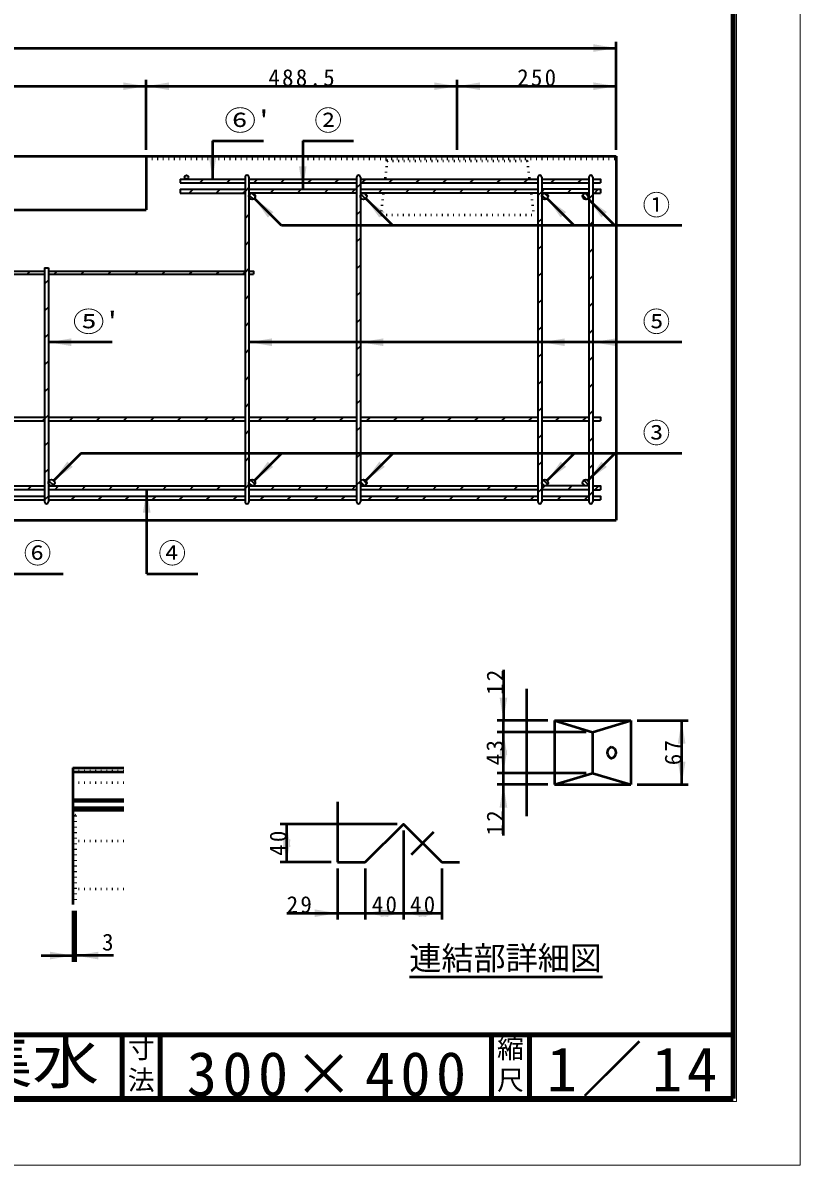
# Model space of a CAD drawing. Units: millimetres, scale not verified, with parts at other scales. Extents: x -2102 to 2102, y -1485 to 1485.
# Drawn here: x 882 to 2102, y -1485 to 310 of the extents above; entities that cross this region are included whole.
import ezdxf
from ezdxf.enums import TextEntityAlignment as Align

# ---------------------------------------------------------------- set-up
doc = ezdxf.new("R2010")
doc.units = ezdxf.units.MM
doc.header["$LTSCALE"] = 5
doc.linetypes.add('DOTTED', pattern=[1.75, 0.25, -1.5])
doc.linetypes.add('LONG_DASHED_DOTTED', pattern=[15.25, 12, -1.5, 0.25, -1.5])
doc.layers.add('0-0_V-nasSTD', color=7, linetype='Continuous', lineweight=35)
doc.layers.add('0-1_0', color=7, linetype='Continuous', lineweight=50)
doc.styles.add('ＭＳ ゴシック', font='')
doc.styles.get('ＭＳ ゴシック').set_extended_font_data('MS Gothic')

msp = doc.modelspace()

# ---------------------------------------------------------------- linework, layer by layer
at = {"layer": '0-0_V-nasSTD', "lineweight": 50}
for p, q in [((1179.713, 124.394), (1179.713, 64.394)), ((1321.213, 124.394), (1321.213, 48.394)), ((552.213, 100.394), (1075.213, 100.394)), ((1287.675, -8.568), (1245.249, 33.859)), ((1462.675, -8.568), (1420.249, 33.859)), ((1747.675, -8.568), (1705.249, 33.859)), ((1811.675, -8.568), (1769.249, 33.859)), ((1916.713, -8.568), (1287.675, -8.568)), ((1021.713, -191.88), (921.713, -191.88)), ((1916.713, -191.88), (1236.713, -191.88)), ((972.675, -366.644), (930.249, -409.07)), ((1916.713, -366.644), (972.675, -366.644)), ((1287.675, -366.644), (1245.249, -409.07)), ((1462.675, -366.644), (1420.249, -409.07)), ((1747.675, -366.644), (1705.249, -409.07)), ((1811.675, -366.644), (1769.249, -409.07)), ((1076.213, -555.606), (1076.213, -423.606))]:
    msp.add_line(p, q, dxfattribs=at)
at = {"layer": '0-0_V-nasSTD'}
for p, q in [((1128.713, 64.394), (1230.713, 64.394)), ((1128.713, 64.394), (1128.713, 58.394)), ((1128.713, 58.394), (1230.713, 58.394)), ((1159.558, 58.394), (1165.558, 64.394)), ((1201.984, 58.394), (1207.984, 64.394)), ((1230.713, 67.394), (1230.713, -442.606)), ((1236.713, 67.394), (1236.713, -442.606)), ((1236.713, 64.394), (1405.713, 64.394)), ((1236.713, 58.394), (1405.713, 58.394)), ((1244.41, 58.394), (1250.41, 64.394)), ((1286.837, 58.394), (1292.837, 64.394)), ((1329.263, 58.394), (1335.263, 64.394)), ((1371.69, 58.394), (1377.69, 64.394)), ((1405.713, 67.394), (1405.713, -442.606)), ((1411.713, 56.492), (1405.713, 50.492)), ((1411.713, 67.394), (1411.713, -442.606)), ((1411.713, 64.394), (1690.713, 64.394)), ((1411.713, 58.394), (1690.713, 58.394)), ((1420.116, 64.394), (1414.116, 58.394)), ((1462.542, 64.394), (1456.542, 58.394)), ((1498.969, 58.394), (1504.969, 64.394)), ((1541.395, 58.394), (1547.395, 64.394)), ((1583.822, 58.394), (1589.822, 64.394)), ((1626.248, 58.394), (1632.248, 64.394)), ((1668.674, 58.394), (1674.674, 64.394)), ((1690.713, 67.394), (1690.713, -442.606)), ((1696.713, 67.394), (1696.713, -442.606)), ((1696.713, 64.394), (1770.713, 64.394)), ((1696.713, 58.394), (1770.713, 58.394)), ((1711.101, 58.394), (1717.101, 64.394)), ((1753.527, 58.394), (1759.527, 64.394)), ((1770.713, 67.394), (1770.713, -442.606)), ((1776.713, 67.394), (1776.713, -442.606)), ((1776.713, 58.394), (1788.713, 58.394)), ((1128.713, 48.394), (1230.713, 48.394)), ((1128.713, 48.394), (1128.713, 42.394)), ((1128.713, 42.394), (1230.713, 42.394)), ((1149.058, 48.394), (1143.058, 42.394)), ((1185.484, 42.394), (1191.484, 48.394)), ((1227.91, 42.394), (1230.713, 45.197)), ((1236.713, 51.197), (1230.713, 45.197)), ((1236.713, 48.394), (1405.713, 48.394)), ((1405.713, 42.394), (1236.713, 42.394)), ((1237.142, 39.421), (1243.739, 32.823)), ((1241.26, 42.374), (1246.693, 36.941)), ((1270.337, 42.394), (1276.337, 48.394)), ((1312.763, 42.394), (1318.763, 48.394)), ((1355.19, 42.394), (1361.19, 48.394)), ((1397.616, 42.394), (1403.616, 48.394)), ((1411.713, 48.394), (1690.713, 48.394)), ((1690.713, 42.394), (1411.713, 42.394)), ((1412.815, 40.525), (1419.844, 33.496)), ((1418.262, 42.148), (1421.467, 38.943)), ((1440.042, 42.394), (1446.042, 48.394)), ((1482.469, 42.394), (1488.469, 48.394)), ((1524.895, 42.394), (1530.895, 48.394)), ((1567.322, 42.394), (1573.322, 48.394)), ((1609.748, 42.394), (1615.748, 48.394)), ((1652.174, 42.394), (1658.174, 48.394)), ((1696.713, 44.507), (1690.713, 38.507)), ((1770.713, 48.394), (1696.713, 48.394)), ((1700.601, 48.394), (1696.713, 44.507)), ((1770.713, 42.394), (1696.713, 42.394)), ((1697.032, 39.15), (1703.469, 32.713)), ((1700.922, 42.331), (1706.65, 36.603)), ((1737.027, 42.394), (1743.027, 48.394)), ((1760.94, 38.882), (1767.201, 32.621)), ((1764.62, 42.273), (1770.592, 36.301)), ((1776.713, 39.654), (1770.713, 33.654)), ((1776.713, 42.394), (1788.713, 42.394)), ((1779.454, 42.394), (1785.454, 48.394)), ((1236.713, 8.771), (1230.713, 2.771)), ((1411.713, 14.065), (1405.713, 8.065)), ((1696.713, 2.08), (1690.713, -3.92)), ((1776.713, -2.772), (1770.713, -8.772)), ((1236.713, -33.656), (1230.713, -39.656)), ((1411.713, -28.361), (1405.713, -34.361)), ((1696.713, -40.346), (1690.713, -46.346)), ((1776.713, -45.199), (1770.713, -51.199)), ((1411.713, -70.788), (1405.713, -76.788)), ((813.713, -80.106), (915.713, -80.106)), ((813.713, -85.106), (915.713, -85.106)), ((888.278, -85.106), (893.278, -80.106)), ((915.713, -75.106), (915.713, -442.606)), ((915.713, -75.106), (921.713, -75.106)), ((921.713, -75.106), (921.713, -442.606)), ((921.713, -80.106), (1230.713, -80.106)), ((921.713, -85.106), (1230.713, -85.106)), ((935.705, -80.106), (930.705, -85.106)), ((973.131, -85.106), (978.131, -80.106)), ((1015.558, -85.106), (1020.558, -80.106)), ((1057.984, -85.106), (1062.984, -80.106)), ((1100.41, -85.106), (1105.41, -80.106)), ((1142.837, -85.106), (1147.837, -80.106)), ((1185.263, -85.106), (1190.263, -80.106)), ((1227.69, -85.106), (1230.713, -82.082)), ((1236.713, -76.082), (1230.713, -82.082)), ((1236.713, -85.106), (1243.713, -85.106)), ((1696.713, -82.772), (1690.713, -88.772)), ((1776.713, -87.625), (1770.713, -93.625)), ((921.713, -94.097), (915.713, -100.097)), ((1236.713, -118.508), (1230.713, -124.508)), ((1411.713, -113.214), (1405.713, -119.214)), ((1696.713, -125.199), (1690.713, -131.199)), ((921.713, -136.524), (915.713, -142.524)), ((1776.713, -130.052), (1770.713, -136.052)), ((1236.713, -160.935), (1230.713, -166.935)), ((1411.713, -155.64), (1405.713, -161.64)), ((921.713, -178.95), (915.713, -184.95)), ((1696.713, -167.625), (1690.713, -173.625)), ((1776.713, -172.478), (1770.713, -178.478)), ((1236.713, -203.361), (1230.713, -209.361)), ((1411.713, -198.067), (1405.713, -204.067)), ((1696.713, -210.052), (1690.713, -216.052)), ((1770.713, -220.904), (1776.713, -214.904)), ((921.713, -221.376), (915.713, -227.376)), ((1236.713, -245.788), (1230.713, -251.788)), ((1411.713, -240.493), (1405.713, -246.493)), ((921.713, -263.803), (915.713, -269.803)), ((1690.713, -258.478), (1696.713, -252.478)), ((1770.713, -263.331), (1776.713, -257.331)), ((1411.713, -282.92), (1405.713, -288.92)), ((1236.713, -288.214), (1230.713, -294.214)), ((1690.713, -300.904), (1696.713, -294.904)), ((1770.713, -305.757), (1776.713, -299.757)), ((813.713, -309.606), (915.713, -309.606)), ((813.713, -315.606), (915.713, -315.606)), ((912.337, -315.606), (915.713, -312.229)), ((921.713, -306.229), (915.713, -312.229)), ((921.713, -309.606), (1230.713, -309.606)), ((921.713, -315.606), (1230.713, -315.606)), ((954.763, -315.606), (960.763, -309.606)), ((997.19, -315.606), (1003.19, -309.606)), ((1039.616, -315.606), (1045.616, -309.606)), ((1082.042, -315.606), (1088.042, -309.606)), ((1130.469, -309.606), (1124.469, -315.606)), ((1166.895, -315.606), (1172.895, -309.606)), ((1209.322, -315.606), (1215.322, -309.606)), ((1236.713, -309.606), (1405.713, -309.606)), ((1236.713, -315.606), (1405.713, -315.606)), ((1251.748, -315.606), (1257.748, -309.606)), ((1294.174, -315.606), (1300.174, -309.606)), ((1336.601, -315.606), (1342.601, -309.606)), ((1379.027, -315.606), (1385.027, -309.606)), ((1411.713, -309.606), (1690.713, -309.606)), ((1411.713, -315.606), (1690.713, -315.606)), ((1421.454, -315.606), (1427.454, -309.606)), ((1463.88, -315.606), (1469.88, -309.606)), ((1506.306, -315.606), (1512.306, -309.606)), ((1548.733, -315.606), (1554.733, -309.606)), ((1591.159, -315.606), (1597.159, -309.606)), ((1633.586, -315.606), (1639.586, -309.606)), ((1676.012, -315.606), (1682.012, -309.606)), ((1696.713, -309.606), (1770.713, -309.606)), ((1696.713, -315.606), (1770.713, -315.606)), ((1718.438, -315.606), (1724.438, -309.606)), ((1760.865, -315.606), (1766.865, -309.606)), ((1776.713, -315.606), (1788.713, -315.606)), ((1236.713, -330.64), (1230.713, -336.64)), ((1411.713, -325.346), (1405.713, -331.346)), ((1690.713, -343.331), (1696.713, -337.331)), ((921.713, -348.656), (915.713, -354.656)), ((1770.713, -348.184), (1776.713, -342.184)), ((1236.713, -373.067), (1230.713, -379.067)), ((1411.713, -367.772), (1405.713, -373.772)), ((921.713, -391.082), (915.713, -397.082)), ((1690.713, -385.757), (1696.713, -379.757)), ((1770.713, -390.61), (1776.713, -384.61)), ((922.621, -409.733), (929.586, -416.698)), ((927.653, -407.695), (931.624, -411.666)), ((1236.714, -412.7), (1241.619, -417.605)), ((1239.308, -408.222), (1246.097, -415.011)), ((1405.713, -416.199), (1411.713, -410.199)), ((1411.932, -411.141), (1418.178, -417.386)), ((1415.595, -407.732), (1421.586, -413.724)), ((1699.068, -408.363), (1705.956, -415.251)), ((1762.851, -408.506), (1769.813, -415.468)), ((813.713, -417.606), (915.713, -417.606)), ((915.713, -423.606), (813.713, -423.606)), ((889.19, -423.606), (895.19, -417.606)), ((921.713, -417.606), (1230.713, -417.606)), ((1230.713, -423.606), (921.713, -423.606)), ((931.616, -423.606), (937.616, -417.606)), ((974.042, -423.606), (980.042, -417.606)), ((1016.469, -423.606), (1022.469, -417.606)), ((1058.895, -423.606), (1064.895, -417.606)), ((1101.322, -423.606), (1107.322, -417.606)), ((1143.748, -423.606), (1149.748, -417.606)), ((1186.825, -422.955), (1186.174, -423.606)), ((1190.709, -419.071), (1186.825, -422.955)), ((1192.174, -417.606), (1190.709, -419.071)), ((1228.601, -423.606), (1230.713, -421.493)), ((1236.713, -415.493), (1230.713, -421.493)), ((1236.713, -417.606), (1405.713, -417.606)), ((1405.713, -423.606), (1236.713, -423.606)), ((1277.027, -417.606), (1271.027, -423.606)), ((1313.454, -423.606), (1319.454, -417.606)), ((1355.88, -423.606), (1361.88, -417.606)), ((1398.306, -423.606), (1404.306, -417.606)), ((1411.713, -417.606), (1690.713, -417.606)), ((1690.713, -423.606), (1411.713, -423.606)), ((1440.733, -423.606), (1446.733, -417.606)), ((1483.159, -423.606), (1489.159, -417.606)), ((1525.586, -423.606), (1531.586, -417.606)), ((1568.012, -423.606), (1574.012, -417.606)), ((1610.438, -423.606), (1616.438, -417.606)), ((1652.865, -423.606), (1658.865, -417.606)), ((1690.713, -428.184), (1696.713, -422.184)), ((1770.713, -417.606), (1696.713, -417.606)), ((1696.713, -422.184), (1701.291, -417.606)), ((1770.713, -423.606), (1696.713, -423.606)), ((1696.738, -413.104), (1701.215, -417.581)), ((1737.718, -423.606), (1743.718, -417.606)), ((1760.798, -413.525), (1764.794, -417.52)), ((1770.713, -433.037), (1776.713, -427.037)), ((1776.713, -423.606), (1788.713, -423.606)), ((1780.144, -423.606), (1786.144, -417.606)), ((813.713, -433.606), (915.713, -433.606)), ((813.713, -439.606), (915.713, -439.606)), ((915.116, -439.606), (915.713, -439.008)), ((921.713, -433.508), (915.713, -439.508)), ((921.713, -433.606), (1230.713, -433.606)), ((921.713, -439.606), (1230.713, -439.606)), ((957.542, -439.606), (963.542, -433.606)), ((999.969, -439.606), (1005.969, -433.606)), ((1042.395, -439.606), (1048.395, -433.606)), ((1084.822, -439.606), (1090.822, -433.606)), ((1127.248, -439.606), (1133.248, -433.606)), ((1169.674, -439.606), (1175.674, -433.606)), ((1212.101, -439.606), (1218.101, -433.606)), ((1236.713, -433.606), (1405.713, -433.606)), ((1236.713, -439.606), (1405.713, -439.606)), ((1260.527, -433.606), (1254.527, -439.606)), ((1296.954, -439.606), (1302.954, -433.606)), ((1339.38, -439.606), (1345.38, -433.606)), ((1381.806, -439.606), (1387.806, -433.606)), ((1411.713, -433.606), (1690.713, -433.606)), ((1411.713, -439.606), (1690.713, -439.606)), ((1424.233, -439.606), (1430.233, -433.606)), ((1466.659, -439.606), (1472.659, -433.606)), ((1509.086, -439.606), (1515.086, -433.606)), ((1551.512, -439.606), (1557.512, -433.606)), ((1593.938, -439.606), (1599.938, -433.606)), ((1636.365, -439.606), (1642.365, -433.606)), ((1678.791, -439.606), (1684.791, -433.606)), ((1696.713, -433.606), (1770.713, -433.606)), ((1696.713, -439.606), (1770.713, -439.606)), ((1721.218, -439.606), (1727.218, -433.606)), ((1763.644, -439.606), (1769.644, -433.606)), ((1776.713, -439.606), (1788.713, -439.606))]:
    msp.add_line(p, q, dxfattribs=at)
at = {"layer": '0-0_V-nasSTD', "linetype": 'DOTTED', "lineweight": 50}
msp.add_line((1443.713, 8.394), (1683.713, 8.394), dxfattribs=at)
at = {"layer": '0-0_V-nasSTD', "lineweight": 100}
for p, q in [((1037.5, -1280), (1037.5, -1380)), ((1097.5, -1280), (1097.5, -1380)), ((1617.5, -1280), (1617.5, -1380)), ((1677.5, -1280), (1677.5, -1380)), ((-1997.5, -1380), (1997.5, -1380))]:
    msp.add_line(p, q, dxfattribs=at)
at = {"layer": '0-0_V-nasSTD', "lineweight": 18}
for points in [[(-2102.5, -1485), (-2102.5, 1485), (2102.5, 1485), (2102.5, -1485)], [(-2002.5, -1385), (-2002.5, 1385), (2002.5, 1385), (2002.5, -1385)]]:
    msp.add_lwpolyline(points, close=True, dxfattribs=at)
at = {"layer": '0-0_V-nasSTD', "lineweight": 100}
msp.add_lwpolyline([(1997.5, -1380), (1997.5, 1380), (-1997.5, 1380)], dxfattribs=at)
at = {"layer": '0-0_V-nasSTD'}
for points in [[(1776.713, 64.394), (1788.713, 64.394), (1788.713, 58.394)], [(1776.713, 48.394), (1788.713, 48.394), (1788.713, 42.394)], [(1236.713, -80.106), (1243.713, -80.106), (1243.713, -85.106)], [(1776.713, -309.606), (1788.713, -309.606), (1788.713, -315.606)], [(1776.713, -417.606), (1788.713, -417.606), (1788.713, -423.606)], [(1776.713, -433.606), (1788.713, -433.606), (1788.713, -439.606)]]:
    msp.add_lwpolyline(points, dxfattribs=at)
for centre, radius in [((1138.713, 67.394), 3), ((1241.713, 37.394), 5), ((1416.713, 37.394), 5), ((1701.713, 37.394), 5), ((1765.713, 37.394), 5), ((926.713, -412.606), 5), ((1241.713, -412.606), 5), ((1416.713, -412.606), 5), ((1701.713, -412.606), 5), ((1765.713, -412.606), 5)]:
    msp.add_circle(centre, radius, dxfattribs=at)
for centre, start, end in [((1233.713, 67.394), 0, 180), ((1408.713, 67.394), 0, 180), ((1693.713, 67.394), 0, 180), ((1773.713, 67.394), 0, 180), ((918.713, -442.606), 180, 0), ((1233.713, -442.606), 180, 0), ((1408.713, -442.606), 180, 0), ((1693.713, -442.606), 180, 0), ((1773.713, -442.606), 180, 0)]:
    msp.add_arc(centre, 3, start, end, dxfattribs=at)
for points in [[(1777.713, 264.394), (1777.713, 276.394), (1813.713, 270.394)], [(1039.213, 204.394), (1039.213, 216.394), (1075.213, 210.394)], [(1075.213, 210.394), (1111.213, 204.394), (1111.213, 216.394)], [(1527.713, 204.394), (1527.713, 216.394), (1563.713, 210.394)], [(1563.713, 210.394), (1599.713, 204.394), (1599.713, 216.394)], [(1777.713, 204.394), (1777.713, 216.394), (1813.713, 210.394)], [(1173.713, 100.394), (1179.713, 64.394), (1185.713, 100.394)], [(1315.213, 84.394), (1321.213, 48.394), (1327.213, 84.394)], [(1245.249, 33.859), (1266.462, 4.16), (1274.947, 12.646)], [(1420.249, 33.859), (1441.462, 4.16), (1449.947, 12.646)], [(1705.249, 33.859), (1726.462, 4.16), (1734.947, 12.646)], [(1769.249, 33.859), (1790.462, 4.16), (1798.947, 12.646)], [(921.713, -191.88), (957.713, -197.88), (957.713, -185.88)], [(1236.713, -191.88), (1272.713, -197.88), (1272.713, -185.88)], [(1411.713, -191.88), (1447.713, -197.88), (1447.713, -185.88)], [(1696.713, -191.88), (1732.713, -197.88), (1732.713, -185.88)], [(1776.713, -191.88), (1812.713, -197.88), (1812.713, -185.88)], [(930.249, -409.07), (951.462, -379.372), (959.947, -387.857)], [(1245.249, -409.07), (1266.462, -379.372), (1274.947, -387.857)], [(1420.249, -409.07), (1441.462, -379.372), (1449.947, -387.857)], [(1705.249, -409.07), (1726.462, -379.372), (1734.947, -387.857)], [(1769.249, -409.07), (1790.462, -379.372), (1798.947, -387.857)], [(1070.213, -459.606), (1076.213, -423.606), (1082.213, -459.606)], [(1630.444, -750.498), (1636.444, -786.498), (1642.444, -750.498)], [(1910.444, -822.498), (1916.444, -786.498), (1922.444, -822.498)], [(1630.444, -840.498), (1636.444, -804.498), (1642.444, -840.498)], [(1630.444, -832.998), (1636.444, -868.998), (1642.444, -832.998)], [(1910.444, -850.998), (1916.444, -886.998), (1922.444, -850.998)], [(1630.444, -922.998), (1636.444, -886.998), (1642.444, -922.998)], [(1290.025, -985.071), (1296.025, -949.071), (1302.025, -985.071)], [(1290.025, -973.071), (1296.025, -1009.071), (1302.025, -973.071)], [(1340.025, -1095.071), (1340.025, -1083.071), (1376.025, -1089.071)], [(1419.525, -1089.071), (1455.525, -1095.071), (1455.525, -1083.071)], [(1443.525, -1095.071), (1443.525, -1083.071), (1479.525, -1089.071)], [(1479.525, -1089.071), (1515.525, -1095.071), (1515.525, -1083.071)], [(1503.525, -1095.071), (1503.525, -1083.071), (1539.525, -1089.071)], [(924.336, -1161.624), (924.336, -1149.624), (960.336, -1155.624)], [(964.086, -1155.624), (1000.086, -1161.624), (1000.086, -1149.624)]]:
    msp.add_solid(points, dxfattribs=at)
at = {"layer": '0-1_0'}
for p, q in [((-186.287, 270.394), (1813.713, 270.394)), ((1813.713, 110.394), (1813.713, 280.394)), ((1075.213, 110.394), (1075.213, 220.394)), ((1563.713, 110.394), (1563.713, 220.394)), ((552.213, 210.394), (1075.213, 210.394)), ((1179.713, 124.394), (1259.713, 124.394)), ((1321.213, 124.394), (1401.213, 124.394)), ((-186.287, 100.394), (1813.713, 100.394)), ((1075.213, 100.394), (1075.213, 16.394)), ((1813.713, 100.394), (1813.713, -471.606)), ((552.213, 16.394), (1075.213, 16.394)), ((-186.287, -471.606), (1813.713, -471.606)), ((864.713, -555.606), (944.713, -555.606)), ((1076.213, -555.606), (1156.213, -555.606)), ((1636.444, -706.498), (1636.444, -786.498)), ((1672.944, -736.748), (1672.944, -936.748)), ((1706.444, -786.498), (1626.444, -786.498)), ((1636.444, -804.498), (1636.444, -786.498)), ((1716.444, -786.498), (1716.444, -886.998)), ((1716.444, -786.498), (1836.444, -786.498)), ((1836.444, -786.498), (1836.444, -886.998)), ((1846.444, -786.498), (1926.444, -786.498)), ((1916.444, -886.998), (1916.444, -786.498)), ((1766.444, -804.498), (1626.444, -804.498)), ((1636.444, -868.998), (1636.444, -804.498)), ((1776.444, -804.498), (1776.444, -868.998)), ((960.336, -860.624), (1040.336, -860.624)), ((960.336, -860.624), (960.336, -1075.624)), ((960.336, -866.874), (1040.336, -866.874)), ((1766.444, -868.998), (1626.444, -868.998)), ((1636.444, -886.998), (1636.444, -868.998)), ((1706.444, -886.998), (1626.444, -886.998)), ((1636.444, -966.998), (1636.444, -886.998)), ((1716.444, -886.998), (1836.444, -886.998)), ((1846.444, -886.998), (1926.444, -886.998)), ((960.336, -910.605), (1040.336, -910.605)), ((960.336, -913.124), (1040.336, -913.124)), ((1376.025, -914.071), (1376.025, -1009.071)), ((960.336, -923.124), (1040.336, -923.124)), ((960.336, -927.322), (1040.336, -927.322)), ((1469.525, -949.071), (1286.025, -949.071)), ((1296.025, -1009.071), (1296.025, -949.071)), ((1479.525, -959.071), (1479.525, -1099.071)), ((1366.025, -1009.071), (1286.025, -1009.071)), ((1376.025, -1009.071), (1419.525, -1009.071)), ((1376.025, -1019.071), (1376.025, -1099.071)), ((1419.525, -1019.071), (1419.525, -1099.071)), ((1539.525, -1009.071), (1567.525, -1009.071)), ((1539.525, -1019.071), (1539.525, -1099.071)), ((960.336, -1085.624), (960.336, -1165.624)), ((964.086, -1085.624), (964.086, -1165.624)), ((1296.025, -1089.071), (1376.025, -1089.071)), ((1376.025, -1089.071), (1419.525, -1089.071)), ((910.336, -1155.624), (960.336, -1155.624)), ((960.336, -1155.624), (964.086, -1155.624)), ((1024.086, -1155.624), (964.086, -1155.624)), ((1488.687, -1189.314), (1792.095, -1189.314))]:
    msp.add_line(p, q, dxfattribs=at)
at = {"layer": '0-1_0', "linetype": 'DOTTED'}
for p, q in [((1075.213, 96.394), (1813.713, 96.394)), ((1453.713, 93.394), (1443.713, 8.394)), ((1453.713, 93.394), (1450.713, 96.394)), ((1673.713, 93.394), (1676.713, 96.394)), ((960.336, -865.624), (1040.336, -865.624)), ((1040.336, -884.374), (960.336, -884.374)), ((964.086, -935.624), (960.336, -933.124)), ((964.086, -935.624), (964.086, -1075.624)), ((960.336, -963.124), (964.086, -960.624)), ((960.336, -975.624), (1040.336, -975.624)), ((960.336, -1050.624), (1040.336, -1050.624))]:
    msp.add_line(p, q, dxfattribs=at)
at = {"layer": '0-1_0', "linetype": 'LONG_DASHED_DOTTED'}
msp.add_line((1491.847, -996.748), (1527.203, -961.393), dxfattribs=at)
at = {"layer": '0-1_0', "lineweight": 100}
msp.add_line((-1997.5, -1280), (1997.5, -1280), dxfattribs=at)
at = {"layer": '0-1_0'}
for points in [[(1075.213, 210.394), (1563.713, 210.394), (1813.713, 210.394)], [(1716.444, -786.498), (1776.444, -804.498), (1836.444, -786.498)], [(1716.444, -886.998), (1776.444, -868.998), (1836.444, -886.998)], [(1419.525, -1009.071), (1479.525, -949.071), (1539.525, -1009.071)], [(1419.525, -1089.071), (1479.525, -1089.071), (1539.525, -1089.071)]]:
    msp.add_lwpolyline(points, dxfattribs=at)
at = {"layer": '0-1_0', "linetype": 'DOTTED'}
msp.add_lwpolyline([(1453.713, 93.394), (1673.713, 93.394), (1683.713, 8.394)], dxfattribs=at)
at = {"layer": '0-1_0'}
msp.add_ellipse((1806.444, -836.748), major_axis=(0, 9), ratio=0.707107, dxfattribs=at)

# ---------------------------------------------------------------- texts
at = {"layer": '0-0_V-nasSTD', "style": 'ＭＳ ゴシック'}
for s, height, width, p in [("⑥'", 31.67, 1.15, (1198.113, 131.394)), ("⑤'", 31.67, 1.15, (960.113, -184.88)), ('ユニロードⅡ Ｌ集水', 69.65, 1.1, (8.5, -1377.53))]:
    msp.add_text(s, height=height, dxfattribs=dict(at, width=width)).set_placement(p, align=Align.BOTTOM_LEFT)
for s, height, p in [('②', 31.67, (1339.613, 131.394)), ('①', 31.67, (1855.113, -1.568)), ('⑤', 31.67, (1855.113, -184.88)), ('③', 31.67, (1855.113, -359.644)), ('⑥', 31.67, (883.113, -548.606)), ('④', 31.67, (1094.613, -548.606)), ('3', 26.39, (1006.086, -1155.624)), ('連結部詳細図', 36.95, (1488.687, -1189.314)), ('寸', 30.79, (1046.482, -1326.001)), ('縮', 30.79, (1626.482, -1326.001)), ('法', 30.79, (1046.476, -1375.99)), ('尺', 30.79, (1626.476, -1375.99))]:
    msp.add_text(s, height=height, dxfattribs=at).set_placement(p, align=Align.BOTTOM_LEFT)
at = {"layer": '0-0_V-nasSTD', "attachment_point": 7, "style": 'ＭＳ ゴシック'}
for s, insert, char_height in [('\\T1.2;488.5', (1267.263, 210.394), 26.39), ('\\T1.2;250', (1658.113, 210.394), 26.39), ('\\T1.2;29', (1296.025, -1089.071), 26.39), ('\\T1.2;40', (1429.725, -1089.071), 26.39), ('\\T1.2;40', (1489.725, -1089.071), 26.39), ('\\T1.16;1／14', (1704.533, -1377.418), 69.65), ('\\T1.18;300×400', (1139.081, -1377.492), 69.65)]:
    msp.add_mtext(s, dxfattribs=dict(at, insert=insert, char_height=char_height))
at = {"layer": '0-0_V-nasSTD', "char_height": 26.39, "attachment_point": 7, "rotation": 90, "style": 'ＭＳ ゴシック'}
for s, insert in [('\\T1.2;12', (1636.444, -746.098)), ('\\T1.2;43', (1636.444, -856.548)), ('\\T1.2;67', (1916.444, -856.548)), ('\\T1.2;12', (1636.444, -966.998)), ('\\T1.2;40', (1296.025, -998.871))]:
    msp.add_mtext(s, dxfattribs=dict(at, insert=insert))

doc.saveas('drawing.dxf')
